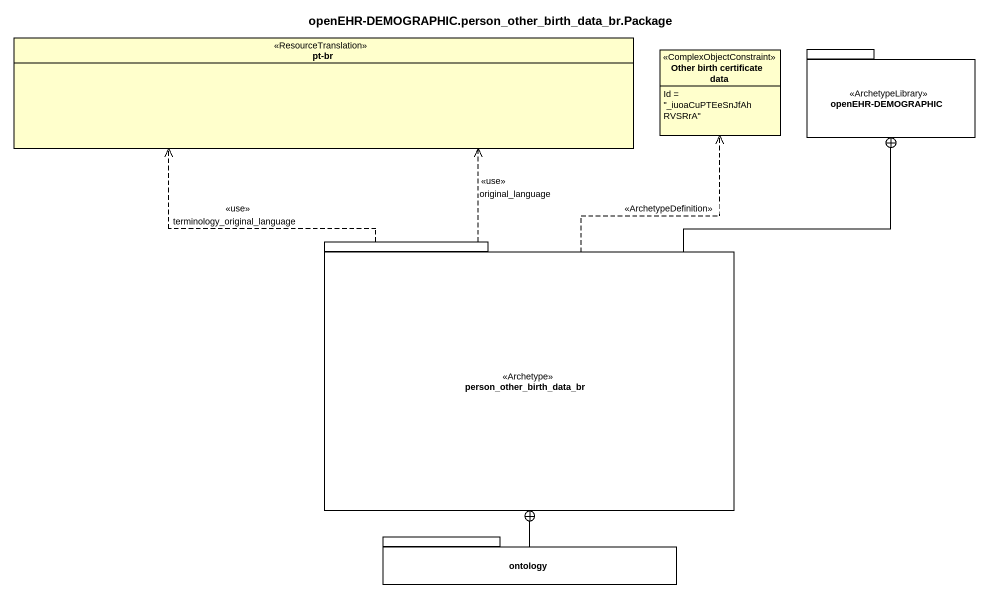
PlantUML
@startuml
title openEHR-DEMOGRAPHIC.person_other_birth_data_br.Package
hide circle
hide empty members
enum "pt-br" as pt_br <<ResourceTranslation>>
class "Other birth certificate data" as Other_birth_certificate_data <<ComplexObjectConstraint>> {
  Id = "_iuoaCuPTEeSnJfAhRVSRrA"
}
package "openEHR-DEMOGRAPHIC" as openEHR_DEMOGRAPHIC <<ArchetypeLibrary>> {
}
package person_other_birth_data_br <<Archetype>> {
}
package ontology {
}
person_other_birth_data_br .up.> pt_br : <<use>>\nterminology_original_language
person_other_birth_data_br .up.> pt_br : <<use>>\noriginal_language
person_other_birth_data_br .up.> Other_birth_certificate_data : <<ArchetypeDefinition>>
person_other_birth_data_br -up-+ openEHR_DEMOGRAPHIC
ontology -up-+ person_other_birth_data_br
@enduml
